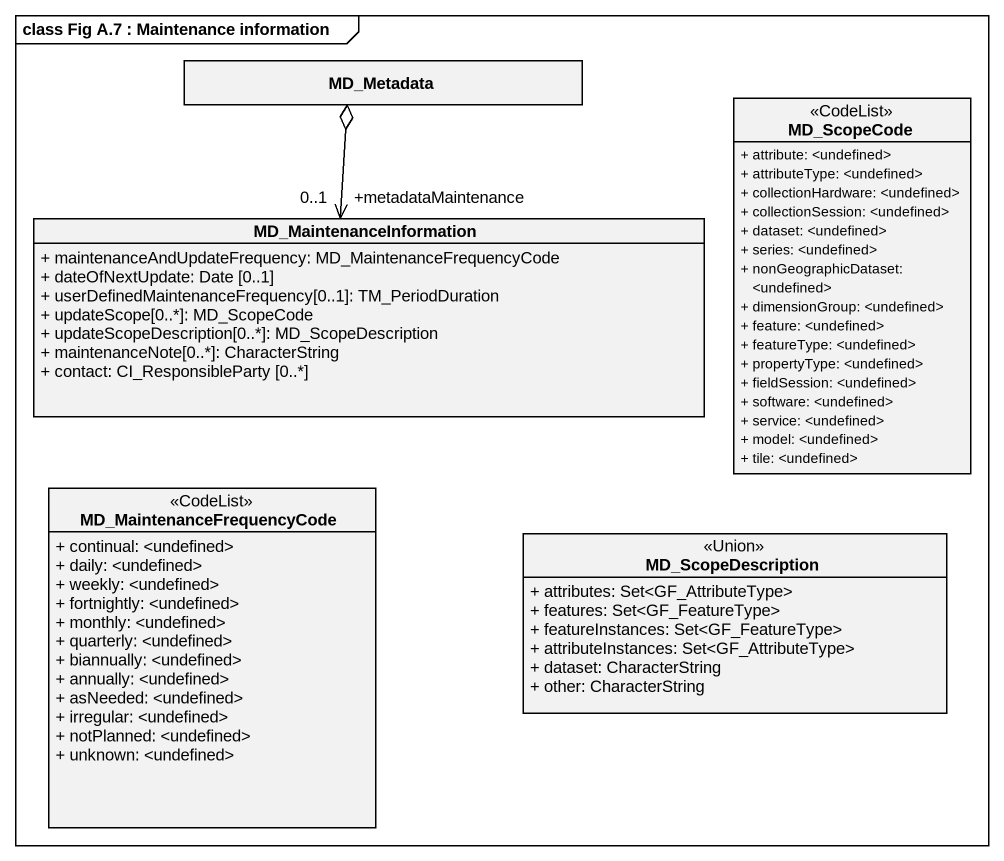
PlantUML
@startuml
mainframe class Fig A.7 : Maintenance information
hide circle
hide empty members
skinparam classAttributeIconSize 0
class MD_Metadata
class MD_ScopeCode <<CodeList>> {
  + attribute: <undefined>
  + attributeType: <undefined>
  + collectionHardware: <undefined>
  + collectionSession: <undefined>
  + dataset: <undefined>
  + series: <undefined>
  + nonGeographicDataset: <undefined>
  + dimensionGroup: <undefined>
  + feature: <undefined>
  + featureType: <undefined>
  + propertyType: <undefined>
  + fieldSession: <undefined>
  + software: <undefined>
  + service: <undefined>
  + model: <undefined>
  + tile: <undefined>
}
class MD_MaintenanceInformation {
  + maintenanceAndUpdateFrequency: MD_MaintenanceFrequencyCode
  + dateOfNextUpdate: Date [0..1]
  + userDefinedMaintenanceFrequency[0..1]: TM_PeriodDuration
  + updateScope[0..*]: MD_ScopeCode
  + updateScopeDescription[0..*]: MD_ScopeDescription
  + maintenanceNote[0..*]: CharacterString
  + contact: CI_ResponsibleParty [0..*]
}
class MD_MaintenanceFrequencyCode <<CodeList>> {
  + continual: <undefined>
  + daily: <undefined>
  + weekly: <undefined>
  + fortnightly: <undefined>
  + monthly: <undefined>
  + quarterly: <undefined>
  + biannually: <undefined>
  + annually: <undefined>
  + asNeeded: <undefined>
  + irregular: <undefined>
  + notPlanned: <undefined>
  + unknown: <undefined>
}
class MD_ScopeDescription <<Union>> {
  + attributes: Set<GF_AttributeType>
  + features: Set<GF_FeatureType>
  + featureInstances: Set<GF_FeatureType>
  + attributeInstances: Set<GF_AttributeType>
  + dataset: CharacterString
  + other: CharacterString
}
MD_MaintenanceInformation "+metadataMaintenance\n0..1" <-up-o MD_Metadata
@enduml
